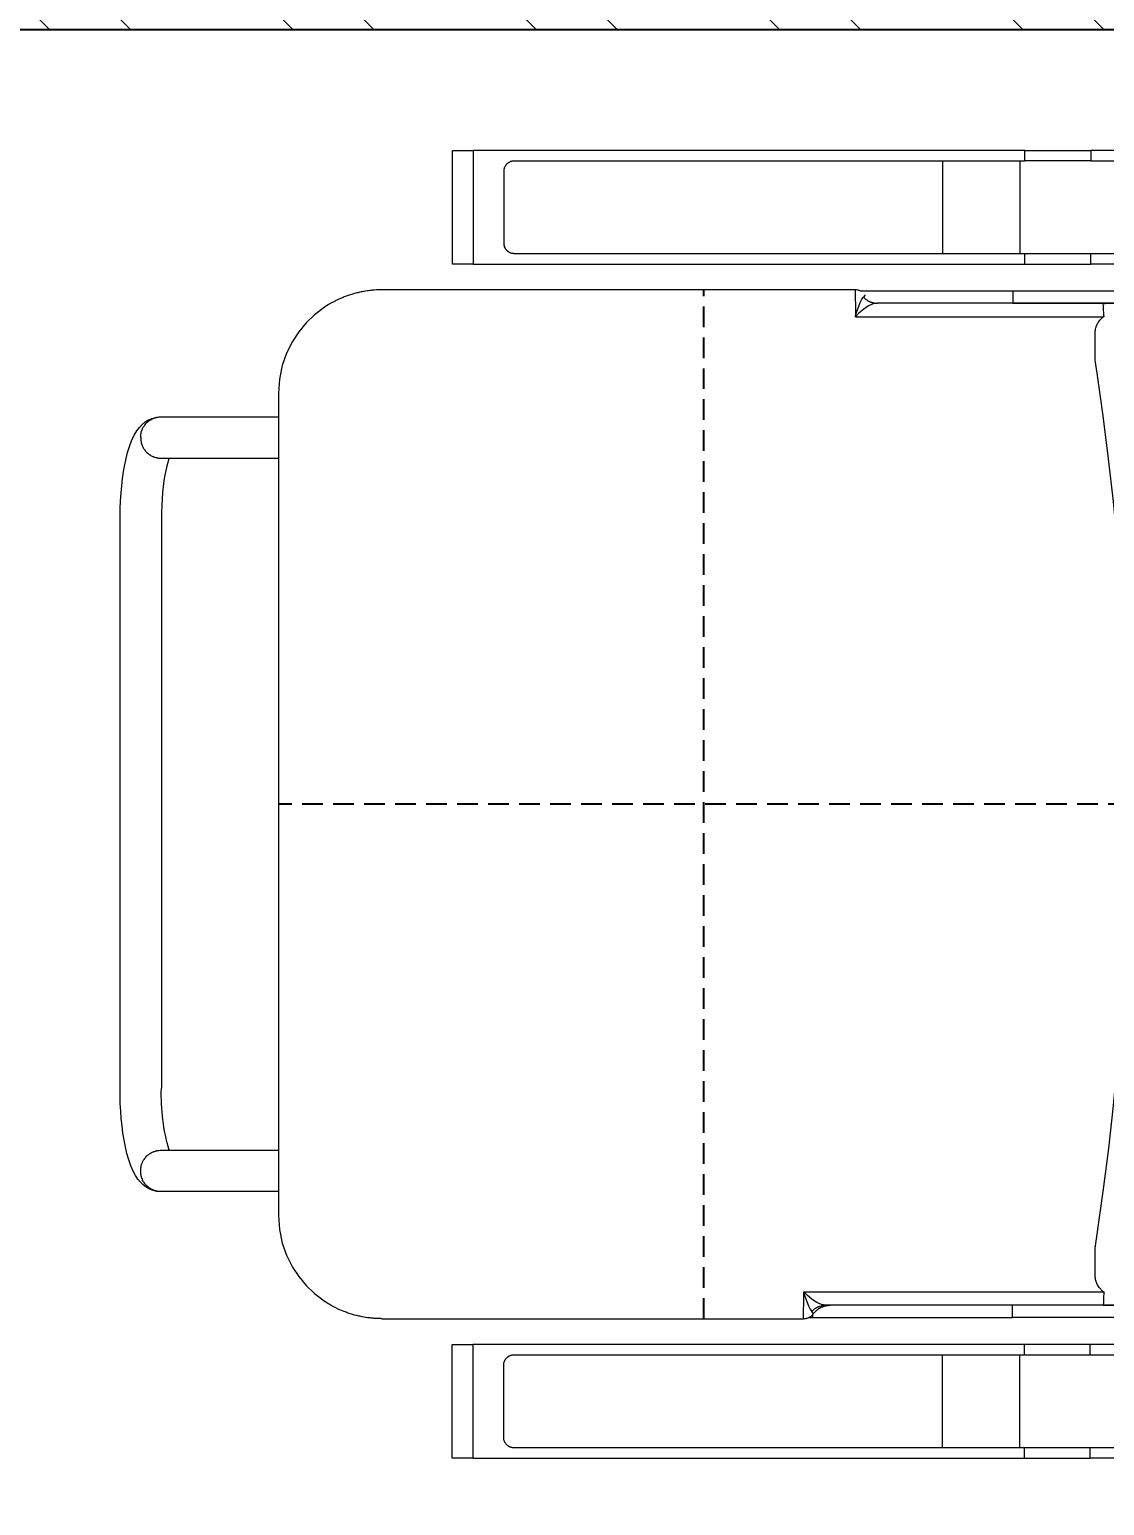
# Model space of a CAD drawing. Extents: x 8916 to 22657, y -1037022 to -1027677.
# Drawn here: x 11384 to 11904, y -1029253 to -1028539 of the extents above; entities that cross this region are included whole.
import ezdxf
from ezdxf.lldxf.tags import DXFTag

# ---------------------------------------------------------------- set-up
doc = ezdxf.new("R2010")
doc.units = 0
doc.header["$LTSCALE"] = 40
doc.header["$MEASUREMENT"] = 0
doc.header["$PDMODE"] = 3
doc.linetypes.add('HIDDEN', pattern=[0.375, 0.25, -0.125])
for name, color, linetype, lineweight in [('dimensions', 149, 'Continuous', 5), ('LENS_FURNITURE', 13, 'Continuous', 9), ('LENS_HATCH_WALL', 251, 'Continuous', 5), ('LENS_PARTITION', 21, 'Continuous', 25)]:
    doc.layers.add(name, color=color, linetype=linetype, lineweight=lineweight)
doc.layers.add('wall', color=5, linetype='Continuous')
doc.styles.get("Standard").update_dxf_attribs({"font": 'ARIALN.TTF'})
tags = doc.linetypes.add('DASHED2', pattern=[0.375, 0.25, -0.125]).pattern_tags.tags
tags[6:7] = [DXFTag(74, 4), DXFTag(75, 0), DXFTag(340, '0'), DXFTag(46, 1.0), DXFTag(50, 0.0), DXFTag(44, 0.0), DXFTag(45, 0.0)]
tags[4:5] = [DXFTag(74, 4), DXFTag(75, 0), DXFTag(340, '0'), DXFTag(46, 1.0), DXFTag(50, 0.0), DXFTag(44, 0.0), DXFTag(45, 0.0)]
doc.dimstyles.new('Working', dxfattribs={"dimscale": 0.8, "dimtxt": 100, "dimasz": 50, "dimexe": 50, "dimexo": 50, "dimgap": 0, "dimtad": 0, "dimdec": 0, "dimzin": 0, "dimdsep": 46, "dimtxsty": 'Standard', "dimblk": 'ARCHTICK', "dimcen": 0, "dimdle": 50, "dimclrd": 250, "dimclre": 8, "dimclrt": 7, "dimadec": 0, "dimazin": 0, "dimtfac": 1, "dimtdec": 0, "dimtofl": 0, "dimtmove": 1, "dimatfit": 3, "dimfxl": 3, "dimtolj": 1, "dimlwd": 5, "dimlwe": 0, "dimarcsym": 0})

# ---------------------------------------------------------------- blocks, each defined once
blk = doc.blocks.new('sfeqwef')
at = {"layer": 'LENS_HATCH_WALL', "ltscale": 12}
h = blk.add_hatch(dxfattribs=at)
h.set_pattern_fill('ANSI32', color=256, scale=222, style=0)
h.set_pattern_definition([(44.99999999999999, (-26297894.81729468, 1620009.821466953), (-58.86663953378008, 58.86663953378008), []), (44.99999999999999, (-26297855.57286839, 1620009.821466953), (-58.86663953378008, 58.86663953378008), [])])
h.paths.add_polyline_path([(0, -12780), (0, -11249), (-250, -11249), (-250, -12530), (-8233, -12530.00000000001), (-8233, -12780.00000000002)])
h.paths.add_polyline_path([(-453, -11018), (-453, -10867.99999999999), (-1823, -10867.99999999999), (-1823, -11089.99999999999), (-1673, -11089.99999999999), (-1673, -11018)])
h.paths.add_polyline_path([(-1673, -11771), (-1673, -11089.99999999999), (-1823, -11089.99999999999), (-1823, -11771)])
h.paths.add_polyline_path([(0, -10609), (0, -8548), (-250, -8548), (-250, -10609)])
h.paths.add_polyline_path([(0, -8321.999999999998), (0, -469), (-250, -469), (-250, -6707), (-250, -8321.999999999998)])
h.paths.add_polyline_path([(-471, -250), (-471, 0), (-4033, 0), (-4033, -250.0000000000073)])
h.paths.add_polyline_path([(-4683, -250.0000000000073), (-4683, -7.276e-12), (-7574, -7.276e-12), (-7574, -250.0000000000073)])
h.paths.add_polyline_path([(-8083, -2517), (-8083, -469), (-8233, -469), (-8233, -2517)])
at = {"layer": 'wall', "color": 1}
blk.add_line((-250, -469), (-250, -6707), dxfattribs=at)
blk = doc.blocks.new('chr')
at = {"layer": 'Defpoints', "linetype": 'HIDDEN'}
for p, q in [((0, 205.7260339055501), (0, -205.7260339055793)), ((-249.0004958324135, -2.91038e-11), (249.0004958324135, -2.91038e-11))]:
    blk.add_line(p, q, dxfattribs=at)
at = {"layer": 'LENS_FURNITURE'}
for points in [[(-261.5002822503448, 290.2023122571991), (-261.5002822503448, 303.1951510048821), (-316.4938646722585, 303.1951510048821), (-316.4938646722585, 290.2023122571991), (-261.5002822503448, 290.2023122571991), (-261.5002822503448, 187.0174417796661)], [(316.4938649134711, 290.3940547816455), (316.4938649134711, 303.3868935330538), (261.500282490626, 303.3868935330538), (261.500282490626, 290.3940547816455), (316.4938649134711, 290.3940547816455), (316.4938649134711, 187.2091843059752)], [(-316.4938646722585, 290.2023122571991), (-316.4938646722585, 187.0174417796661)], [(261.500282490626, 290.3940547816455), (261.500282490626, 187.2091843059752)], [(-242.4355968181044, 193.9932174664864), (-242.462988534011, 193.7466913633689), (-242.4995111394673, 193.2353779623809), (-242.4995111394673, 232.0769352578791)], [(242.49951114133, 232.0769352578791), (242.49951114133, 193.2353779623809), (242.49951114133, 83.9969220382045), (242.1708095986396, 81.9151460484427), (241.24861953035, 79.76032528525684), (239.7146791554987, 77.40463140211068), (237.6968173570931, 75.04893751713098), (235.9985264493153, 73.35064657812472), (236.0259181652218, 73.35977717363858), (236.4276644419879, 73.47847492835717), (238.071171679534, 73.98065773383132), (240.6825224813074, 74.86632558819838), (242.8099513817579, 75.72460165416123), (244.4169362522662, 76.54635533617692), (245.4578243121505, 77.29506424476858), (245.293473539874, 77.45028438343434), (245.1291230078787, 77.61463511944748), (244.8186827674508, 77.94333659339463), (244.5265035917982, 78.29029925834038), (244.3804141227156, 78.47291118727298), (244.243455067277, 78.65552311620559), (244.1156266629696, 78.83813504513819), (243.8599698543549, 79.22162009400199), (243.7504029916599, 79.42249321582494), (243.6317050000653, 79.62336633951053), (243.5221378989518, 79.82423946133349), (243.4217012096196, 80.02511258312734), (243.3303954117, 80.23511630046414), (243.2299587223679, 80.4359894222871), (243.1477835755795, 80.65512373886305), (243.0656081903726, 80.86512745619984), (242.9925634562969, 81.08426177091314), (242.9195187212899, 81.29426548822084), (242.791690078564, 81.73253411951009), (242.7369066476822, 81.96079902973725), (242.6912536285818, 82.17993334445055), (242.6456006094813, 82.40819825654035), (242.6090782433748, 82.62733257125365), (242.5725558754057, 82.85559748148079), (242.5451641604304, 83.0838623935706), (242.5086417924613, 83.54039221588754), (242.49951114133, 83.76865712797735), (242.49951114133, 83.9969220382045)], [(-266.4947185218334, 187.0174417796661), (-266.4947185218334, 241.6549309346592), (-311.4994284007698, 241.6549309346592), (-311.4994284007698, 187.0174417796661)], [(311.4994284026325, 187.2091843059752), (311.4994284026325, 241.8466734609683), (266.4947185236961, 241.8466734609683), (266.4947185236961, 187.2091843059752)], [(-248.4983128663152, 209.633929185482), (-248.4983128663152, 149.3902538124821)], [(-242.4995111394673, 209.633929185482), (-242.4995111394673, 149.3902538124821)], [(242.49951114133, 149.4724291795573), (242.49951114133, 209.7617575375771)], [(248.4983131065965, 149.4724291795573), (248.4983131065965, 209.7617575375771)], [(-214.8703261986375, 189.364005069161), (-208.0771623300389, 190.3592400808702), (-187.3689696602523, 193.2901615410519), (-166.6242546243593, 195.919773319445), (-145.8430172204971, 198.2389448168105), (-125.0252572111785, 200.2476760368445), (-104.1709748348221, 201.9459669739881), (-83.30756180733442, 203.3429482312058), (-62.41675754077732, 204.4203586137155), (-41.51682190690189, 205.1964593107113), (-20.59862544760108, 205.652989134891), (0.3195710116997361, 205.8082092735567), (21.22863681986928, 205.6438585375145), (42.14683327917009, 205.178198117821), (63.04676843620836, 204.3929668253113), (83.93757317960262, 203.3064258454251), (104.8009862070903, 201.9094445900701), (125.6461376938969, 200.1928924563108), (146.4638977032155, 198.1750306425965), (167.2451351061463, 195.846728546021), (187.9898503813892, 193.2171167694905), (208.6980430502444, 190.2679341164184), (214.9342405218631, 189.364005069161)], [(-235.998526209034, 193.4910346647375), (-236.5372317805886, 193.4910346647375), (-237.0850672870874, 193.5001652602513), (-238.1624777149409, 193.4819040654984), (-238.7103134598583, 193.4727734699845), (-239.2490187939257, 193.4545122770941), (-239.796854538843, 193.4271204868273), (-240.335559871979, 193.3997286984231), (-241.4129700604826, 193.3266839268326), (-241.9608060447499, 193.2810309436754), (-242.4995111394673, 193.2353779623809), (-242.4995111394673, 58.99734895897563), (-242.1799402479082, 56.97035654791398), (-241.2486192891374, 54.76075220605707), (-239.7512015206739, 52.45984190161107), (-237.6968173552305, 50.04936443979386), (-235.998526209034, 48.35107349889586), (-235.998526209034, 193.3905981029093)], [(-236.336358403787, 193.8836503110069), (-236.2085299994796, 193.682777189184), (-236.062440530397, 193.4819040654984), (-235.770261593163, 193.0984190147719), (-235.4598211143166, 192.7331951569067), (-235.29547058139, 192.5505832279741), (-235.1311198100447, 192.3771018964471), (-234.957638386637, 192.2036205630283), (-234.7841572025791, 192.0392698269861), (-234.6015451289714, 191.8749190909439), (-234.2363212183118, 191.5644788117788), (-233.8528362438083, 191.2722997255041), (-233.4510899670422, 190.9983818321198), (-233.2502168286592, 190.8705534818582), (-233.0402132775635, 190.7427251316257), (-232.6202059350908, 190.5053296240221), (-232.4102019071579, 190.3957624666509), (-231.9719335008413, 190.1948893429944), (-231.7436686465517, 190.1035833803762), (-231.5245339665562, 190.0122774140618), (-231.0680044963956, 189.8479266780196), (-230.8306087525561, 189.7748819083208), (-230.6023438982665, 189.7109677341068), (-230.3649483919144, 189.6561841535731), (-230.1366833001375, 189.601400574902), (-229.8992880322039, 189.5466169980936), (-229.661892526783, 189.5009640130738), (-229.4153663692996, 189.464441627264), (-228.9405753575266, 189.4096580504556), (-228.7031796136871, 189.3913968575652), (-228.4566536955535, 189.3731356646749), (-228.2192584276199, 189.364005069161), (-227.9727320317179, 189.364005069161), (-214.8703261986375, 189.364005069161)], [(214.9342405218631, 189.364005069161), (228.018385052681, 189.364005069161), (228.2649112101644, 189.364005069161), (228.5023067155853, 189.3731356646749), (228.7397024594247, 189.3913968575652), (228.9862283784896, 189.4096580504556), (229.4610193902627, 189.464441627264), (229.6984148956835, 189.5009640130738), (229.9358104020357, 189.5466169980936), (230.6479969192296, 189.7109677341068), (230.8762620110065, 189.7748819083208), (231.1136572789401, 189.8479266780196), (231.3419223716483, 189.9301020469575), (231.5610565748066, 190.0122774140618), (231.7893214290962, 190.1035833803762), (232.0084558706731, 190.1948893429944), (232.2367207240313, 190.2953259048226), (232.446724514477, 190.3957624666509), (232.6658587176353, 190.5053296240221), (233.0858660591766, 190.7427251316257), (233.2958698496223, 190.8705534818582), (233.4967429880053, 190.9983818321198), (233.8984892647713, 191.2722997255041), (234.2819744776934, 191.5644788117788), (234.6471983874216, 191.8749190909439), (234.8298102235422, 192.0392698269861), (235.0032914076, 192.2036205630283), (235.1767725925892, 192.3771018964471), (235.3411236014217, 192.5505832279741), (235.5054743736982, 192.7331951569067), (235.8159146141261, 193.0984190147719), (236.1080937888473, 193.4819040654984), (236.3820116622374, 193.8836503110069)], [(-316.4938646722585, 155.188182556798), (-316.4938646722585, 187.0174417796661), (-311.4994284007698, 187.0174417796661), (-311.4994284007698, 155.188182556798)], [(-266.4947185218334, 155.188182556798), (-266.4947185218334, 187.0174417796661), (-261.5002822503448, 187.0174417796661), (-261.5002822503448, 155.188182556798)], [(261.500282490626, 155.3799250812444), (261.500282490626, 187.2091843059752), (266.4947185236961, 187.2091843059752), (266.4947185236961, 155.3799250812444)], [(-316.4938646722585, -111.7995882283139), (-316.4938646722585, 155.188182556798), (-311.4994284007698, 155.188182556798), (-311.4994284007698, -91.80358200351475), (-311.4902977496385, -91.967932739557), (-311.4902977496385, -92.14141407297573), (-311.4720366857946, -92.31489540453185), (-311.4537753826007, -92.479246140545), (-311.4263836666942, -92.65272747396375), (-311.3533389326185, -92.98142894601914), (-311.3076859135181, -93.15491027757525), (-311.262032895349, -93.31013041810365), (-311.1524655558169, -93.63883189015905), (-311.0794208208099, -93.79405203068745), (-311.0155069762841, -93.9492721693241), (-310.9333313517272, -94.10449230798986), (-310.8602866176516, -94.25058185114176), (-310.5863687451929, -94.6888504824019), (-310.4859322952107, -94.82580942817731), (-310.3763651940972, -94.95363777840976), (-310.2667978536338, -95.0905967260478), (-310.1481001004577, -95.21842507630934), (-309.9107045950368, -95.45582058391302), (-309.7828761907294, -95.57451833676896), (-309.6550480248406, -95.68408549414016), (-309.244171096012, -95.98539517779135), (-309.0980816278606, -96.07670114224312), (-308.9519921597093, -96.15887650934746), (-308.7967720385641, -96.24105187828536), (-308.486331560649, -96.38714141957462), (-308.1758913211524, -96.51496977166971), (-308.0115405488759, -96.56975335034076), (-307.6828392446041, -96.66105931482161), (-307.5184884732589, -96.69758170060231), (-307.3450070507825, -96.72497348900652), (-307.1806562785059, -96.75236527927338), (-307.0071750953794, -96.77975706954022), (-306.8428240846842, -96.78888766505408), (-306.6693429006264, -96.79801826243057), (-306.4958614781499, -96.79801826243057), (-271.4982854453847, -96.79801826243057), (-271.3248040229082, -96.79801826243057), (-271.1604532506317, -96.78888766505408), (-270.9869720665738, -96.77975706954022), (-270.8134906440973, -96.75236527927338), (-270.4847891014069, -96.69758170060231), (-270.3113079164177, -96.66105931482161), (-269.9826063737273, -96.56975335034076), (-269.8273862535134, -96.51496977166971), (-269.6630357205868, -96.45105559748481), (-269.5078153628856, -96.38714141957462), (-269.1973748840392, -96.24105187828536), (-269.0512854149565, -96.15887650934746), (-268.8960652947426, -96.07670114224312), (-268.7591064777225, -95.98539517779135), (-268.6130167711526, -95.88495861779666), (-268.3390988977626, -95.68408549414016), (-268.2112707318738, -95.57451833676896), (-268.0834423284978, -95.45582058391302), (-267.8460468221456, -95.21842507630934), (-267.7273490689695, -95.0905967260478), (-267.6177817294374, -94.95363777840976), (-267.5173452794552, -94.82580942817731), (-267.4169088285416, -94.6888504824019), (-267.3164721410722, -94.5427609392791), (-267.2251661028713, -94.3966713961272), (-267.060815570876, -94.10449230798986), (-266.9786401847377, -93.9492721693241), (-266.8508117804304, -93.63883189015905), (-266.7868974590674, -93.4744811541168), (-266.7321140281856, -93.31013041810365), (-266.6864610090852, -93.15491027757525), (-266.6408079899848, -92.98142894601914), (-266.5677632559091, -92.65272747396375), (-266.5403715409338, -92.479246140545), (-266.52211023774, -92.31489540453185), (-266.5038491729647, -91.967932739557), (-266.4947185218334, -91.80358200351475), (-266.4947185218334, 155.188182556798), (-261.5002822503448, 155.188182556798), (-261.5002822503448, -111.7995882283139)], [(-266.4947185218334, 152.7046603233902), (-311.4994284007698, 152.7046603233902)], [(316.4938649134711, 155.3799250812444), (316.4938649134711, -111.6078457020048), (261.500282490626, -111.6078457020048), (261.500282490626, -121.6149794108642), (316.4938649134711, -121.6149794108642), (316.4938649134711, -111.6078457020048)], [(261.500282490626, -111.6078457020048), (261.500282490626, 155.3799250812444), (266.4947185236961, 155.3799250812444), (266.4947185236961, -91.61183947909738), (266.5038491748273, -91.7853208106244), (266.5129798268899, -91.94967154666665), (266.5221104780212, -92.12315288008539), (266.5403715427965, -92.29663421161239), (266.5677634961903, -92.46098494765465), (266.6042856257409, -92.6253356836969), (266.6408082311973, -92.79881701711564), (266.7321142684668, -93.12751848917105), (266.7868977002799, -93.28273862969945), (266.8416811311618, -93.4470893657126), (266.9147258661687, -93.60230950251571), (266.9786401875317, -93.7575296430441), (267.0608155727387, -93.9127497835434), (267.1429909579456, -94.0588393266953), (267.2251663440838, -94.2140594671946), (267.3164723813534, -94.35101841297), (267.4077784176916, -94.4971079561219), (267.5173452813178, -94.6340669018682), (267.6177819697187, -94.77102584950626), (267.7273493092507, -94.89885419973871), (267.8460470624268, -95.0266825518629), (268.0834423303604, -95.2640780576039), (268.2112707346678, -95.3827758123225), (268.3390991389751, -95.49234296783106), (268.6130170114338, -95.69321608965402), (268.7591064795852, -95.79365265148226), (268.8960655350238, -95.88495861779666), (269.0421550041065, -95.967133984901), (269.3525954829529, -96.13148472091417), (269.8182558426633, -96.32322724536061), (269.9826063755899, -96.37801082403166), (270.3113079182803, -96.46931678851251), (270.4756586905569, -96.50583917429321), (270.6491401130334, -96.54236156007391), (270.8134908843785, -96.56062275482691), (270.9869720693678, -96.58801454323111), (271.151322601363, -96.59714514060761), (271.4982854472473, -96.61540633352708), (306.4958617184311, -96.61540633352708), (306.6693431409076, -96.60627573612146), (306.8336939122528, -96.59714514060761), (307.007175097242, -96.58801454323111), (307.1806565197185, -96.56062275482691), (307.3450072910637, -96.54236156007391), (307.5093578239903, -96.50583917429321), (307.6828390080482, -96.46931678851251), (308.0115405507386, -96.37801082403166), (308.1667606718838, -96.32322724536061), (308.3311114422977, -96.25931307117571), (308.6415519211441, -96.13148472091417), (308.7967718029395, -96.0493093538389), (308.9428615104407, -95.967133984901), (309.0980816297233, -95.88495861779666), (309.2350404467434, -95.79365265148226), (309.3811301542446, -95.69321608965402), (309.6550480276346, -95.49234296783106), (309.782876431942, -95.3827758123225), (309.9107045978308, -95.2640780576039), (310.1481003407389, -95.0266825518629), (310.266798093915, -94.89885419973871), (310.3763651959598, -94.77102584950626), (310.5772380959243, -94.4971079561219), (310.6776750227437, -94.35101841297), (310.7689808215946, -94.2140594671946), (310.8511562068015, -94.0588393266953), (310.9333315929398, -93.9127497835434), (311.0155067406595, -93.7575296430441), (311.1433353833854, -93.4470893657126), (311.2072492279112, -93.28273862969945), (311.2620331356302, -93.12751848917105), (311.3533389344811, -92.79881701711564), (311.389861301519, -92.6253356836969), (311.4263836685568, -92.46098494765465), (311.4537756228819, -92.29663421161239), (311.4720366876572, -92.12315288008539), (311.4811673387885, -91.94967154666665), (311.4902979899198, -91.7853208106244), (311.4994284026325, -91.61183947909738), (311.4994284026325, 155.3799250812444)], [(311.4994284026325, 152.8964028478367), (266.4947185236961, 152.8964028478367)], [(-248.4983128663152, 50.67024499626132), (-248.4983128663152, 52.78854337180383), (-248.4983128663152, 149.3902538124821), (-242.4995111394673, 149.3902538124821), (-242.4995111394673, 61.32565105371759)], [(248.4983131065965, 75.64242628705688), (248.4983131065965, 149.4724291795573), (242.49951114133, 149.4724291795573), (242.49951114133, 83.8234407066484)], [(-266.4947185218334, 115.2692148787901), (-311.4994284007698, 115.2692148787901)], [(311.4994284026325, 115.4518268077227), (266.4947185236961, 115.4518268077227)], [(246.5352347390726, 78.08942613651743), (246.1791414804757, 77.87029181997059), (245.4578243121505, 77.29506424476858)], [(248.4983131065965, 75.66981807732373), (248.6900555938482, 75.17676586922607), (248.7357086120173, 75.00328453583643), (248.7904920428992, 74.83893379979418), (248.8270146492869, 74.66545246637543), (248.8726674299687, 74.49197113484843), (248.9548428151756, 73.97152713645482), (248.9731041174382, 73.79804580492782), (248.9913651822135, 73.45108313995297), (249.0004958333448, 73.26847121102037), (249.0004958333448, -155.7268877471797)], [(-246.5626264531165, 53.09898365283152), (-246.179141478613, 53.39116273910622), (-245.8139175679534, 53.70160301827127), (-245.4669549614191, 54.03030449035577), (-245.1382534187287, 54.37726715716417), (-244.9739026464522, 54.55987908609677), (-244.6634624069556, 54.92510294209933), (-244.517372937873, 55.11684546840843), (-244.3804138824344, 55.30858799282578), (-244.2434548269957, 55.50946111464873), (-244.1064960099757, 55.70120364095783), (-243.9786678440869, 55.91120736015728), (-243.8599700909108, 56.11208048195113), (-243.62257434614, 56.53208791848737), (-243.5130072459578, 56.75122223133803), (-243.4125705566257, 56.96122595240012), (-243.3121341066435, 57.18036026525078), (-243.2208280693739, 57.39949457996408), (-243.0564775364473, 57.85602440414368), (-242.9103880673647, 58.31255422459799), (-242.7825594246387, 58.76908404874848), (-242.7277759937569, 59.00647955451859), (-242.6821229755879, 59.24387506395579), (-242.6364699564874, 59.47213997418294), (-242.5999475894496, 59.70953548364923), (-242.572555873543, 59.94693098939023), (-242.5451641585678, 60.19345709437039), (-242.50864155218, 60.66824810957768), (-242.4995111394673, 60.90564361718134), (-242.4995111394673, 61.14303912478499)], [(-249.0004958314821, -155.7268877471797), (-249.0004958314821, 48.26889812995796), (-248.9913651794195, 48.46064065812971), (-248.9822345282882, 48.6432525870623), (-248.973103877157, 48.83499511150876), (-248.954842813313, 49.01760704041226), (-248.9274508580566, 49.20021896934485), (-248.8909287303686, 49.39196149379132), (-248.8544061239809, 49.57457342272391), (-248.8087531058118, 49.75718535162741), (-248.7631000876427, 49.93066668504616), (-248.7083166558296, 50.11327861397877), (-248.5804882515222, 50.46024127892451), (-248.4343987833709, 50.80720394389937), (-248.3522233972326, 50.98068527728901), (-248.2700480110943, 51.14503601333126), (-248.1787419747561, 51.30938674937351), (-247.9778688363731, 51.61982702853856), (-247.8683017343283, 51.77504716906696), (-247.7587346322835, 51.92113671218976), (-247.6400368800387, 52.07635684899287), (-247.5213391268626, 52.21331579663092), (-247.2656825575977, 52.48723369184881), (-247.1287235012278, 52.62419263762422), (-246.9917644457892, 52.74289039050927), (-246.8548056278378, 52.87071874074172), (-246.7087161596865, 52.98941649548942), (-246.5626264531165, 53.09898365283152), (-246.2704475149512, 52.92550231941277), (-245.4578243102878, 52.29549116556881)], [(-248.4983128663152, 52.78854337180383), (-246.9461116660387, 52.78854337180383)], [(-249.0004958314821, -155.7268877471797), (-248.9913651794195, -156.256462341058), (-248.9822345282882, -156.7951675323129), (-248.973103877157, -157.3247421280539), (-248.954842813313, -157.8634473174461), (-248.9274508580566, -158.4021525068674), (-248.8544061239809, -159.4613016964868), (-248.8178839962929, -160.000006885879), (-248.7083166558296, -161.0591560736648), (-248.6535332240164, -161.5978612649196), (-248.5896189026535, -162.127435858798), (-248.5165741685778, -162.6570104526763), (-248.3522233972326, -163.7161596423247), (-248.2700480110943, -164.2366036388266), (-248.0691748727113, -165.295752828446), (-247.9687384227291, -165.8161968249478), (-247.859171083197, -166.3366408233414), (-247.7404733300209, -166.8662154172198), (-247.6217755768448, -167.3866594137216), (-247.493947410956, -167.8979728165723), (-247.2200295384973, -168.9388608114386), (-246.9278503628448, -169.9614876134437), (-246.7726300042123, -170.4728010144317), (-246.4439286999404, -171.4954278145451), (-246.2704475149512, -172.0067412173957), (-246.0969660924748, -172.5089240210072), (-245.914354018867, -173.0111068264814), (-245.7226115316152, -173.5132896319555), (-245.5308690443635, -174.0063418400532), (-245.3391267955303, -174.5085246455273), (-244.7091154251248, -175.9876812679577), (-244.4899812228978, -176.4716028805414), (-243.8051861822605, -177.9233677182928), (-243.0656079500914, -179.3477407639147), (-242.5542945712805, -180.2790615995764), (-242.289507349953, -180.7447220192698), (-242.015589476563, -181.2103824389632), (-241.741671603173, -181.6669122612802), (-241.1755745550618, -182.5799719077768), (-240.8833953794092, -183.0273711326881)], [(249.0004958333448, -155.7268877471797), (248.9913651822135, -156.256462341058), (248.9822345301509, -156.7951675323129), (248.9731041174382, -157.3247421280539), (248.9457121640444, -157.8634473174461), (248.9274510992691, -158.4021525068674), (248.8544063642621, -159.4613016964868), (248.8087533470243, -160.000006885879), (248.7631003279239, -160.5295814797864), (248.7083168961108, -161.0591560736648), (248.6535329874605, -161.5978612649196), (248.5804882533848, -162.127435858798), (248.5165741704404, -162.6570104526763), (248.3522233990953, -163.7161596423247), (248.2609173618257, -164.2366036388266), (248.1696115639061, -164.766178232705), (248.0691748745739, -165.295752828446), (247.968738425523, -165.8161968249478), (247.8591713234782, -166.3366408233414), (247.7404735703021, -166.8662154172198), (247.621775817126, -167.3866594137216), (247.4939474128187, -167.8979728165723), (247.2200293019414, -168.9388608114386), (246.9278503647074, -169.9614876134437), (246.7726302444935, -170.4728010144317), (246.4439289402217, -171.4954278145451), (246.2704472793266, -172.0067412173957), (246.0969660952687, -172.5089240210072), (245.9143542591482, -173.0111068264814), (245.7226117718965, -173.5132896319555), (245.5308690462262, -174.0063418400532), (245.3299961462617, -174.5085246455273), (245.1291230078787, -175.001576853625), (244.7091154269874, -175.9876812679577), (244.4899809863418, -176.4716028805414), (244.0334512777627, -177.4394461057091), (243.796056009829, -177.9233677182928), (243.5586602659896, -178.3981587316375), (243.0656081903726, -179.3477407639147), (242.8099513817579, -179.8134011836082), (242.0155897168442, -181.2103824389632), (241.7416716050357, -181.6669122612802), (241.1755745569244, -182.5799719077768), (240.8833956196904, -183.0273711326881), (236.8568024355918, -188.3779006520635), (232.9671683069319, -192.4044936858117), (228.6575268357992, -195.974556897243), (224.0100531708449, -199.0150455166586), (218.3308223355561, -201.8363998194691), (212.3594123255462, -203.8999146163405), (205.821905028075, -205.2603734877485), (199.0378718115389, -205.7260339055793), (198.9922192692756, -205.7260339055793)], [(-199.0013494417071, -205.7260339055793), (-199.0470024608075, -205.7260339055793), (-205.8219052646309, -205.2603734877485), (-212.3685427363962, -203.8999146163405), (-218.3308223336935, -201.8363998194691), (-224.0100534074008, -199.0150455166586), (-228.6575268339366, -195.974556897243), (-232.9671685425565, -192.4044936858117), (-236.8568024337292, -188.3779006520635), (-240.8833953794092, -183.0273711326881), (-240.8651343155652, -183.0547629211214), (-240.8576738061384, -183.0615499132545)], [(198.9922192692756, -205.7260339055793), (-199.0013494417071, -205.7260339055793)], [(-187.4967980645597, -205.7077727126889), (-187.4967980645597, -262.7192169455812), (-187.3598392475396, -264.5909892161144), (-186.9215706037357, -266.4536308930256), (-186.2367755640298, -268.1793136222986), (-185.341977449134, -269.7589068065863), (-184.2554363701492, -271.2015410469612), (-182.9862834559753, -272.5163469352119), (-181.5071267522871, -273.7398468590109), (-179.7449217615649, -274.9176938015153), (-177.5992315579206, -276.0772795511293), (-174.9878809954971, -277.2003429131), (-172.0386982373893, -278.2229697169387), (-168.9799483790993, -279.0903763783863), (-165.8298924826085, -279.8208240940876), (-162.5702697243541, -280.4508352498233), (-159.2010796256363, -280.9804098437016), (-155.7223224248737, -281.4278090705047), (-152.1613896004855, -281.783902332827), (-148.5182818667963, -282.0669508217252), (-144.8112595733255, -282.2678239454108), (-141.0677151512354, -282.3865216964332), (-137.497651675716, -282.4230440822139), (137.4976519159972, -282.4230440822139), (139.478991586715, -282.4047828893236), (143.2316666599363, -282.3226075222483), (146.9386887140572, -282.158256786206), (150.6000579893589, -281.9208612786024), (154.1701212264597, -281.5921598065179), (157.6488784272223, -281.1904135629011), (161.0180682875216, -280.7064919521799), (164.259429981932, -280.1403949706582), (167.3638328593224, -279.482992028381), (170.340407570824, -278.7251525205502), (173.1891536395997, -277.848615261697), (175.9283323688432, -276.825988459721), (178.6035970151424, -275.5659661501413), (180.7218955019489, -274.2968132413225), (182.4293172992766, -273.0093991433096), (183.8445596825331, -271.6580708692782), (185.0406676242128, -270.1971754378756), (186.0176413627341, -268.6267128491017), (186.7572195958346, -266.9284219082328), (187.2594025619328, -265.1388250047749), (187.4876676537096, -263.2853139252402), (187.4967980673536, -262.7192169455812), (187.4967980673536, -205.7077727126889)], [(-177.4987948704511, -272.4159103752463), (-177.2613993640989, -272.4250409707602), (-176.7866083532572, -272.4067797797324), (-176.3118173405528, -272.37025739206), (-176.0744220735505, -272.3428656017932), (-175.837026329711, -272.3063432178751), (-175.5996308233589, -272.2606902347179), (-175.3713659700006, -272.2241678507999), (-175.1339704636484, -272.1693842702662), (-174.9057056093588, -272.1146006915951), (-174.4491759007796, -271.9867723413336), (-174.2209108080715, -271.9137275697722), (-173.9926459537819, -271.8315522008051), (-173.773511512205, -271.7493768337299), (-173.3352428674698, -271.5667649047973), (-173.1161086652428, -271.4663283429691), (-172.4860975332558, -271.1376268708846), (-172.2760937437415, -271.0189291180286), (-171.8743474669754, -270.7632724175346), (-171.4908624924719, -270.4893545241503), (-171.1073772795498, -270.1971754378756), (-170.9247654434293, -270.0419552973472), (-170.7512842584401, -269.8867351586814), (-170.4043214134872, -269.5580336847633), (-170.0756201092153, -269.2110710198176), (-169.9203999890014, -269.0375896882615), (-169.6099597495049, -268.6723658303963), (-169.4638700420037, -268.4806233040872), (-169.3269109856337, -268.2888807796699), (-169.1899524070322, -268.0880076578469), (-169.0621237643063, -267.8962651334004), (-168.9342953599989, -267.6953920097148), (-168.696899854578, -267.2753845732077), (-168.4777656514197, -266.8553771385341), (-168.3773289630189, -266.6362428219581), (-168.2860229257494, -266.4262391027587), (-168.1947173662484, -266.1979741925315), (-168.1034113280475, -265.9788398759556), (-168.0303663555532, -265.7597055631049), (-167.8842768874019, -265.303175740788), (-167.8203625660389, -265.0749108286982), (-167.7655791342258, -264.8375153210945), (-167.7107957024127, -264.6092504108674), (-167.6651426842436, -264.3718549014302), (-167.6194896660745, -264.1435899912031), (-167.5920979501679, -263.9061944817076), (-167.5555753447115, -263.6687989759957), (-167.5007919128984, -262.9566124531848), (-167.5007919128984, -262.7192169455812), (-167.5007919128984, -205.7260339055793)], [(177.4987951107323, -272.4159103752463), (177.2613993659615, -272.4250409707602), (176.7866085935384, -272.4067797797324), (176.3118175817653, -272.37025739206), (176.0744218379259, -272.3428656017932), (175.8370265699923, -272.3063432178751), (175.5996310645714, -272.2606902347179), (175.3713659718632, -272.2241678507999), (175.1339707039296, -272.1693842702662), (174.9057056121528, -272.1146006915951), (174.4491756642237, -271.9867723413336), (174.2209108099341, -271.9137275697722), (173.9926459556445, -271.8315522008051), (173.7735117524862, -271.7493768337299), (173.335243107751, -271.5667649047973), (173.116108905524, -271.4663283429691), (172.9061048775911, -271.3567611874605), (172.6869706735015, -271.2471940301184), (172.4860975351184, -271.1376268708846), (172.2760937456041, -271.0189291180286), (171.8743477072566, -270.7632724175346), (171.6826052200049, -270.6263134698966), (171.4817318432033, -270.4893545241503), (171.2991200070828, -270.3432649809983), (171.107377519831, -270.1971754378756), (170.9247656837105, -270.0419552973472), (170.7512840228155, -269.8867351586814), (170.4043214153498, -269.5580336847633), (169.9112693397328, -269.0375896882615), (169.7651798706502, -268.8549777593289), (169.609959512949, -268.6723658303963), (169.4638700438663, -268.4806233040872), (169.3269112268463, -268.2888807796699), (169.1899521704763, -268.0880076578469), (169.0621240045875, -267.8962651334004), (168.9342956002801, -267.6953920097148), (168.6969000957906, -267.2753845732077), (168.4777656532824, -266.8553771385341), (168.3773292042315, -266.6362428219581), (168.2768927533179, -266.4262391027587), (168.1947171296924, -266.1979741925315), (168.1034113308415, -265.9788398759556), (168.0303665958345, -265.7597055631049), (167.948190972209, -265.5314406510151), (167.8203628063202, -265.0749108286982), (167.765579374507, -264.8375153210945), (167.7107954667881, -264.6092504108674), (167.6651426870376, -264.3718549014302), (167.6194896679371, -264.1435899912031), (167.5829673008993, -263.9061944817076), (167.5555755849927, -263.6687989759957), (167.500791914761, -262.9566124531848), (167.500791914761, -262.7192169455812), (167.500791914761, -205.7260339055793)], [(-187.4967980645597, -262.7192169455812), (-187.4785370007157, -263.1940079589258), (-187.4420143952593, -263.6687989759957), (-187.3689696602523, -264.1435899912031), (-187.3324475325644, -264.3718549014302), (-187.2867945134639, -264.6092504108674), (-187.2320106048137, -264.8375153210945), (-187.1772271730005, -265.0749108286982), (-187.1133128516376, -265.303175740788), (-186.9672233834863, -265.7597055631049), (-186.8941786494106, -265.9788398759556), (-186.8028728505596, -266.1979741925315), (-186.7115668132901, -266.4262391027587), (-186.6202607769519, -266.6362428219581), (-186.5198243260383, -266.8553771385341), (-186.3006898853928, -267.2753845732077), (-186.0632943790406, -267.6953920097148), (-185.9354659747332, -267.8962651334004), (-185.8076378088444, -268.0880076578469), (-185.6706787534058, -268.2888807796699), (-185.5245892852544, -268.4806233040872), (-185.3876304682344, -268.6723658303963), (-185.077189989388, -269.0375896882615), (-184.921969869174, -269.2110710198176), (-184.5932683255523, -269.5580336847633), (-184.246305719018, -269.8867351586814), (-183.881082046777, -270.1971754378756), (-183.6984699731693, -270.3432649809983), (-183.5067274859175, -270.4893545241503), (-183.1232422739267, -270.7632724175346), (-182.7214962346479, -271.0189291180286), (-182.5114924442023, -271.1376268708846), (-181.881481074728, -271.4663283429691), (-181.6623468715697, -271.5667649047973), (-181.2240782268345, -271.7493768337299), (-181.0049440246075, -271.8315522008051), (-180.7766791693866, -271.9137275697722), (-180.5484143160283, -271.9867723413336), (-180.0918843690306, -272.1146006915951), (-179.8636192753911, -272.1693842702662), (-179.6262240083888, -272.2241678507999), (-179.3979589156806, -272.2606902347179), (-179.160563647747, -272.3063432178751), (-178.9231681432575, -272.3428656017932), (-178.6857723984867, -272.37025739206), (-178.210981387645, -272.4067797797324), (-177.7361903749406, -272.4250409707602), (-177.4987948704511, -272.4159103752463)], [(167.500791914761, -258.6469709286757), (166.8068664623424, -258.8934970336559), (165.3551019504666, -259.3500268541102), (163.5928964838385, -259.8156872738036), (161.5385125558823, -260.281347693468), (159.2193409297615, -260.7287469184084), (156.6536433845758, -261.1396237575682), (153.8688113987445, -261.504847617296), (150.9104982288554, -261.8152878964611), (147.815225765109, -262.0709445969551), (144.6012560240924, -262.2535565258877), (141.3051106594503, -262.3722542806063), (138.1459243502468, -262.4179072619008), (137.4976519159972, -262.4179072619008), (-137.497651675716, -262.4179072619008)], [(177.4987951107323, -272.4159103752463), (177.7361906161532, -272.4250409707602), (178.2109813895076, -272.4067797797324), (178.6857726387679, -272.37025739206), (178.9231679067015, -272.3428656017932), (179.1605634121224, -272.3063432178751), (179.3888285048306, -272.2606902347179), (179.6262240111827, -272.2241678507999), (179.854488864541, -272.1693842702662), (180.0918843708932, -272.1146006915951), (180.5484140794724, -271.9867723413336), (180.7766791721806, -271.9137275697722), (180.9958136137575, -271.8315522008051), (181.2240784680471, -271.7493768337299), (181.6623468734324, -271.5667649047973), (181.8814813150093, -271.4663283429691), (182.5114924460649, -271.1376268708846), (182.7123655853793, -271.0189291180286), (182.9223693758249, -270.8911007677671), (183.1141118621453, -270.7632724175346), (183.3149850014597, -270.6263134698966), (183.5067274887115, -270.4893545241503), (183.6984699759632, -270.3432649809983), (183.8810818111524, -270.1971754378756), (184.2463057208806, -269.8867351586814), (184.5932685667649, -269.5580336847633), (184.9219698710367, -269.2110710198176), (185.0771899912506, -269.0375896882615), (185.2324103489518, -268.8549777593289), (185.3784998189658, -268.6723658303963), (185.6706787552684, -268.2888807796699), (185.8076375722885, -268.0880076578469), (185.9354662150144, -267.8962651334004), (186.0632943809032, -267.6953920097148), (186.300690125674, -267.2753845732077), (186.519824327901, -266.8553771385341), (186.6202607788145, -266.6362428219581), (186.7115668151527, -266.4262391027587), (186.802872614935, -266.1979741925315), (186.9672233853489, -265.7597055631049), (187.1133130928501, -265.303175740788), (187.1772274142131, -265.0749108286982), (187.2320108450949, -264.8375153210945), (187.286794276908, -264.6092504108674), (187.3324472960084, -264.3718549014302), (187.3689699014649, -264.1435899912031), (187.4054920300841, -263.9061944817076), (187.4602757003158, -263.431403468363), (187.4785370025783, -263.1940079589258), (187.4967980673536, -262.7192169455812)]]:
    blk.add_lwpolyline(points, dxfattribs=at)
for points in [[(235.9985264493153, 193.4910346647375, -0.0268683223407803), (242.49951114133, 193.2353779623809), (242.481250077486, 193.4910346647375), (242.4629887742922, 193.737560767855), (242.4082053434104, 194.248874168843)], [(249.0004958333448, 73.27760180656333, 0.0042774242368321), (235.9985264493153, 73.35064657812472), (235.9985264493153, 193.3358145242091)], [(-248.9927867855877, 48.27711475553224, -0.0044596891030791), (-235.998526209034, 48.35107349889586), (-236.0259184017778, 48.36020409630146), (-236.4276644401252, 48.4789018491574), (-238.0803023288026, 48.98108465276891), (-240.6825224794447, 49.86675251086126), (-242.8099511414766, 50.72502857679501), (-244.4169364878908, 51.54678225511452), (-245.4578243102878, 52.29549116556881), (-245.2934737764299, 52.45071130606811), (-245.1291230050847, 52.61506204211037), (-244.8186825271696, 52.94376351230312), (-244.5265033505857, 53.29072617727797), (-244.3804138824344, 53.47333810621058), (-244.2434548269957, 53.65595003697672), (-244.1156266611069, 53.83856196590932), (-243.9877982567996, 54.03030449035577), (-243.8691005036235, 54.22204701666487), (-243.6317049982026, 54.62379326028167), (-243.5312685482204, 54.82466638210462), (-243.4217014461756, 55.02553950206493), (-243.3303954098374, 55.23554322312702), (-243.2390893725678, 55.43641634494997), (-243.1477833352983, 55.65555065780063), (-243.0656079500914, 55.86555437697097), (-242.9925632150844, 56.08468869357603), (-242.9195184810087, 56.29469241088372), (-242.7916903151199, 56.73296103844768), (-242.736906407401, 56.96122595240012), (-242.6912536267191, 57.18036026525078), (-242.6456006076187, 57.40862517734058), (-242.6090782415122, 57.62775949019124), (-242.572555873543, 57.85602440414368), (-242.5451641585678, 58.08428931437084), (-242.50864155218, 58.54081913665869), (-242.4995111394673, 58.76908404874848), (-242.4995111394673, 58.99734895897563)]]:
    blk.add_lwpolyline(points, format="xyb", dxfattribs=at)
for points in [[(316.4938649134711, 187.2091843059752), (311.4994284026325, 187.2091843059752), (311.4994284026325, 155.3799250812444), (316.4938649134711, 155.3799250812444)], [(-261.5002822503448, -111.7995882283139), (-316.4938646722585, -111.7995882283139), (-316.4938646722585, -121.7975913397967), (-261.5002822503448, -121.7975913397967)]]:
    blk.add_lwpolyline(points, close=True, dxfattribs=at)
blk.add_arc((-140.3767430530861, -164.0809483822668), 98.37909659551366, 253.9957013946063, 271.6770160365166, dxfattribs=at)
blk = doc.blocks.new('servgewrgtrs')
at = {"layer": 'LENS_PARTITION', "rotation": 90.00000000000003}
blk.add_blockref('chr', (0, 0), dxfattribs=at)
blk = doc.blocks.new('_ArchTick')
at = {"const_width": 0.15}
blk.add_lwpolyline([(-0.5, -0.5), (0.5, 0.5)], dxfattribs=at)
blk = doc.blocks.new('*D122')
at = {"layer": 'Defpoints', "color": 0, "ltscale": 50, "transparency": 16777216}
for p in [(9525.38785767823, -1027863.111514176), (21805.38785767823, -1028538.72895679), (9525.38785767823, -1028759.72895679)]:
    blk.add_point(p, dxfattribs=at)
at = {"layer": 'dimensions', "color": 8, "linetype": 'DASHED2', "lineweight": 0, "ltscale": 50, "transparency": 16777216}
for p, q in [((9525.38785767823, -1028263.111514176), (9525.38785767823, -1027823.111514176)), ((21805.38785767823, -1028263.111514176), (21805.38785767823, -1027823.111514176))]:
    blk.add_line(p, q, dxfattribs=at)
at = {"layer": 'dimensions', "color": 250, "linetype": 'DASHED2', "lineweight": 5, "ltscale": 50, "transparency": 16777216}
for p, q in [((9485.387857678232, -1027863.111514176), (15314.31009505886, -1027863.111514176)), ((21845.38785767823, -1027863.111514176), (16016.4656202976, -1027863.111514176))]:
    blk.add_line(p, q, dxfattribs=at)
at = {"layer": 'dimensions', "color": 250, "lineweight": 5, "ltscale": 50, "transparency": 16777216, "xscale": 40, "yscale": 40, "zscale": 40, "rotation": 180}
blk.add_blockref('_ArchTick', (9525.38785767823, -1027863.111514176), dxfattribs=at)
at = {"layer": 'dimensions', "color": 250, "lineweight": 5, "ltscale": 50, "transparency": 16777216, "xscale": 40, "yscale": 40, "zscale": 40}
blk.add_blockref('_ArchTick', (21805.38785767823, -1027863.111514176), dxfattribs=at)
at = {"layer": 'dimensions', "color": 7, "ltscale": 50, "transparency": 16777216, "insert": (15665.38785767823, -1027863.111514176), "char_height": 80, "attachment_point": 5, "bg_fill": 3, "box_fill_scale": 1.25, "bg_fill_color": 9, "bg_fill_true_color": 13158600, "bg_fill_transparency": 0}
blk.add_mtext('\\A1;12280 [40\'-3 1/2"]', dxfattribs=at)

msp = doc.modelspace()

# ---------------------------------------------------------------- block references
at = {"rotation": 90}
msp.add_blockref('sfeqwef', (9275.38785767823, -1028288.728956791), dxfattribs=at)
at = {"layer": 'LENS_PARTITION', "xscale": -1}
msp.add_blockref('servgewrgtrs', (11709.99286094575, -1028913.72895679), dxfattribs=at)

# ---------------------------------------------------------------- next in the draw order: dimensions: what is measured, and where the dimension line sits
at = {"layer": 'dimensions', "ltscale": 50}
dim = msp.add_linear_dim(base=(9525.38785767823, -1027863.111514176), p1=(21805.38785767823, -1028538.72895679), p2=(9525.38785767823, -1028759.72895679), dimstyle='Working', override={"dimfxl": 500, "dimfxlon": 1, "dimtfill": 1, "dimarcsym": 1}, dxfattribs=at)
dim.commit()
dim.dimension.update_dxf_attribs({"geometry": '*D122', "text_midpoint": (15665.38785767823, -1027863.111514176)})

doc.saveas('drawing.dxf')
